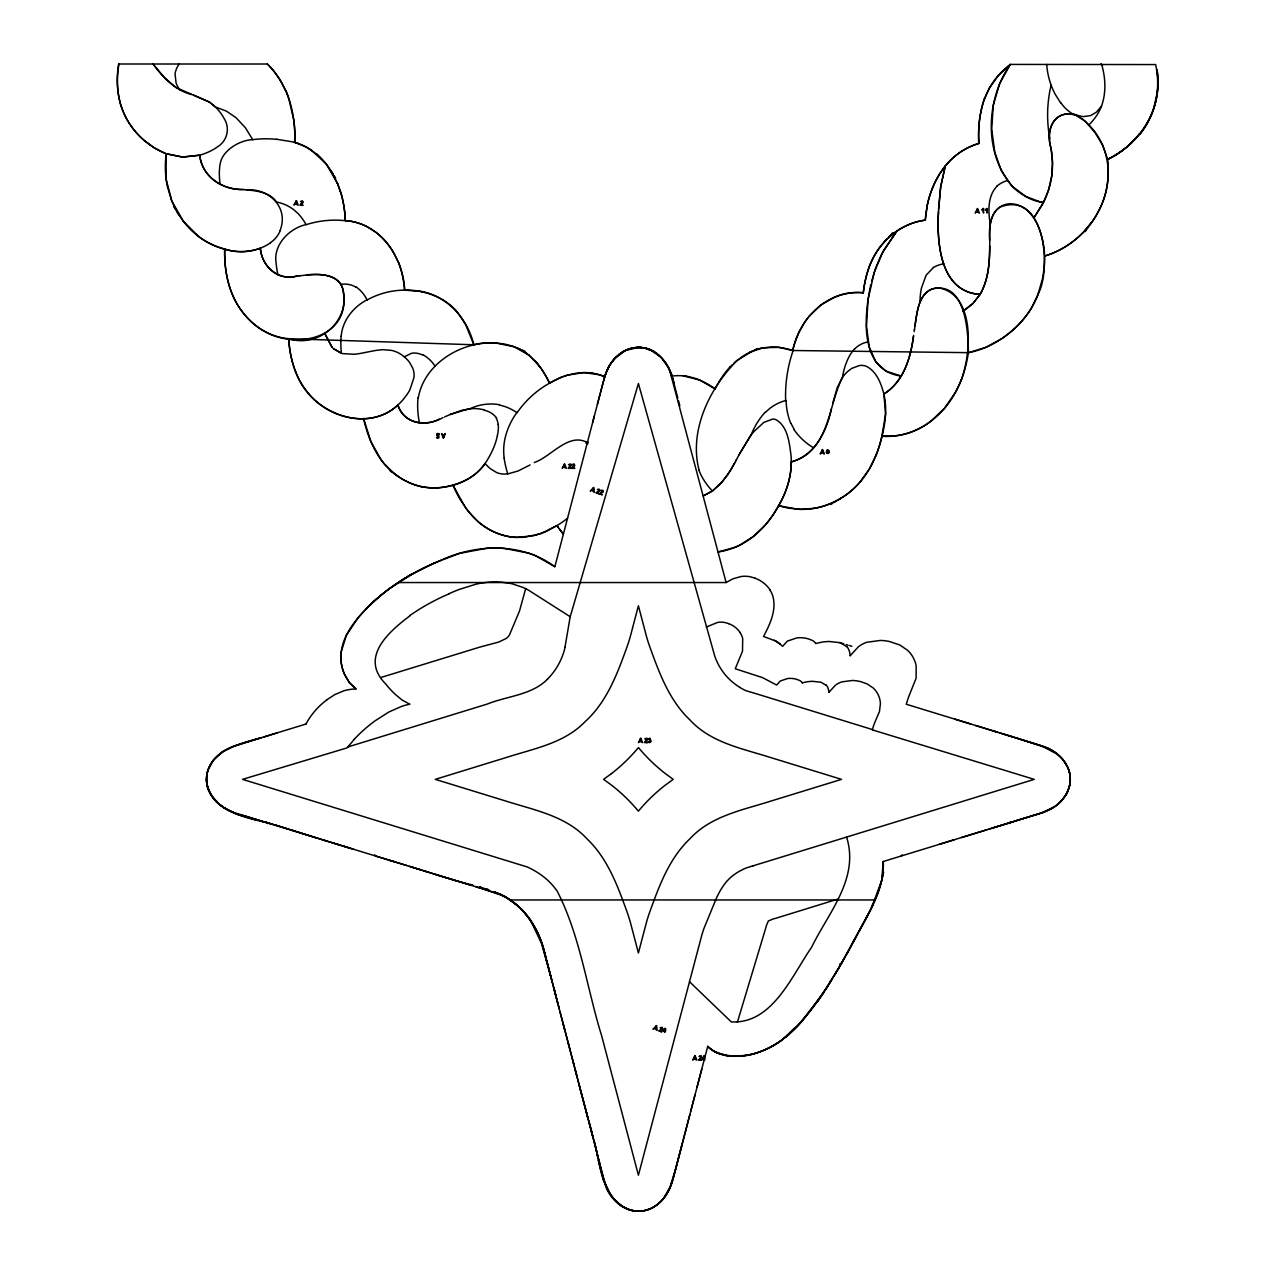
<?xml version="1.0" encoding="UTF-8"?>
<svg xmlns="http://www.w3.org/2000/svg" width="1275" height="1275" viewBox="0 0 1275 1275"><rect width="100%" height="100%" fill="white"/><g stroke="black" fill="none" stroke-linecap="round" stroke-linejoin="round"><path stroke-width="1.5" d="M739.133 454.729L750.64 435.572A74.651 74.651 0 0 1 753.589 431.874L763.757 422.455L772.554 419.092A8.957 8.957 0 0 1 775.646 419.491C788.157 426.408 789.416 443.604 791.122 456.307A82.397 82.397 0 0 1 791.281 461.932C791.09 486.779 778.738 510.127 762.386 528.248M218.328 803.25L211.714 795.855L208.319 789.337A28.114 28.114 0 0 1 206.63 781.989C204.749 751.899 238.728 743.707 261.518 737.683M826.997 452.721L828.575 452.067L827.937 453.645M831.348 409.02C826.758 431.301 814.821 455.35 791.281 461.932C791.297 477.36 786.404 492.517 778.499 505.681A108.12 108.12 0 0 1 768.188 521.602L766.132 524.073M938.464 212.383C936.758 242.776 940.121 292.071 980.093 294.366C991.552 274.412 989.32 250.808 989.862 228.735C990.213 220.479 992.779 211.236 1000.477 206.917C1045.42 190.612 1051.349 268.77 1038.487 293.377M938.464 212.782L938.512 211.204M938.448 212.973C936.79 243.238 940.36 292.134 980.093 294.366C988.412 279.767 989.703 262.522 989.735 246.043M938.496 211.602L938.559 210.024M938.575 209.833L940.663 186.883L945.205 166.164A72.452 72.452 0 0 1 952.441 158.403L955.533 155.725M938.591 209.243L940.663 186.883L945.205 166.164M341.222 336.17C342.433 320.423 353.462 306.797 367.248 299.705M883.113 872.212L883.288 861.502L1041.308 813.067C1056.003 808.86 1069.837 796.301 1070.283 780.22A29.947 29.947 0 0 0 1067.812 767.534L1062.983 759.645L1056.29 753.19A43.78 43.78 0 0 0 1048.353 748.377L1014.757 737.492M1037.579 295.736L1042.472 278.795A122.639 122.639 0 0 0 1044.608 256.036C1044.05 236.098 1034.663 203.633 1009.657 203.745C991.265 205.179 988.364 225.866 989.671 240.385M914.382 330.161L915.052 325.316M914.462 329.556L914.175 331.675M914.972 325.922C916.852 311.642 919.371 288.517 938.273 287.815C978.164 294.318 971.343 362.849 957.429 388.7M915.147 324.711C917.331 312.295 918.239 294.732 931.866 289.106C965.573 280.197 968.283 331.691 968.378 352.665A133.206 133.206 0 0 1 961.382 379.791M418.296 397.72C424.814 361.383 465.853 338.656 500.724 343.501M879.144 446.76A119.388 119.388 0 0 0 881.902 436.034L885.599 413.977L883.862 394.023C903.879 381.608 910.764 357.335 913.633 335.325M913.49 336.218L913.219 338.002M913.028 339.198C910.111 359.996 902.62 382.373 883.862 394.023C888.468 413.674 883.432 433.835 877.184 452.529M739.819 687.352A58.953 58.953 0 0 1 714.733 656.051L638.408 383.52L570.196 616.717L565 647.174M927.387 204.765L925.283 220.145A65.647 65.647 0 0 0 896.931 231.062L893.44 233.548M927.435 204.526C931.451 185.576 941.014 167.36 956.282 155.12M497.425 435.795L496.023 441.134A80.628 80.628 0 0 1 487.735 459.271C474.985 481.998 445.947 491.449 421.244 486.588M870.841 284.564C864.083 315.037 858.585 370.595 901.298 376.077L886.093 371.184L875.925 362.18L869.295 347.151L866.506 326.48L868.068 299.577L874.236 272.228L883.432 250.665L896.915 231.03L881.838 253.693L876.021 267.065L871.686 281.09M832.798 402.948L837.308 387.473L842.44 377.48A32.321 32.321 0 0 1 851.907 368.332L859.238 365.59A13.037 13.037 0 0 1 866.857 366.531C876.817 371.933 881.168 383.647 883.862 394.023M600.477 392.62L604.717 376.715L599.935 374.898M592.636 422.487L594.341 416.001M443.126 559.247C478.507 543.644 522.83 542.879 554.848 566.706L604.701 376.46L608.797 366.77A43.477 43.477 0 0 1 613.817 359.693C622.487 348.872 637.946 344.314 650.856 349.86M676.372 1166.609L689.855 1114.637M677.822 1160.521L679.447 1154.321M690.699 1111.386L694.955 1095.145M805.8 1016.478C785.304 1043.587 747.995 1066.681 713.968 1051.142A32.911 32.911 0 0 1 707.721 1046.408L672.116 1182.244C668.164 1195.615 657.836 1208.142 643.62 1210.772A28.974 28.974 0 0 1 633.213 1210.772C609.243 1206.277 603.218 1179.901 598.788 1159.692M597.401 404.303L600.127 393.911M354.322 739.261L347.119 747.867L242.569 779.36L527.292 866.984A80.803 80.803 0 0 1 538.146 872.913A66.906 66.906 0 0 1 557.255 891.257C580.348 936.264 586.739 987.711 601.609 1035.667L638.408 1175.183L701.808 935.165A135.373 135.373 0 0 1 704.183 927.865L716.709 897.488A109.618 109.618 0 0 1 720.789 889.743L723.786 885.153A45.247 45.247 0 0 1 732.806 875.638L736.392 873.12A66.953 66.953 0 0 1 739.197 871.399L744.058 868.881A39.19 39.19 0 0 1 747.102 867.669L1034.248 779.36L872.307 729.874L873.232 726.798A67.878 67.878 0 0 1 875.909 719.865L879.431 711.657L880.419 703.768A22.695 22.695 0 0 0 873.343 688.086L867.239 683.974L860.848 681.679A39.573 39.573 0 0 0 852.353 680.483L841.771 681.886A22.743 22.743 0 0 0 835.237 685.392L828.925 692.309M680.42 1150.592L682.045 1144.392M697.074 1087.017L701.76 1069.151M677.487 1161.764C673.391 1177.048 670.937 1194.834 657.055 1204.763C637.978 1220.637 609.179 1204.763 604.701 1182.244L542.465 944.807C536.807 927.021 525.874 910.573 510.335 899.959A49.821 49.821 0 0 0 503.864 896.038L482.046 888.659M525.683 588.652L519.499 611.028L509.41 635.077A13.722 13.722 0 0 1 506.207 638.488L498.764 642.042L485.536 645.58A235.763 235.763 0 0 0 479.065 647.333L381.018 677.455M675.941 1168.235L669.789 1187.519L663.143 1198.946A34.377 34.377 0 0 1 649.852 1208.875L643.429 1210.788L635.795 1211.138A28.353 28.353 0 0 1 628.447 1209.449L621.897 1206.07L614.454 1199.456M207.777 770.849C200.669 793.958 223.46 812.494 244.242 815.729M603.872 379.615L606.852 370.722A42.442 42.442 0 0 1 614.869 358.402L625.563 350.418L638.408 347.453A28.193 28.193 0 0 1 645.405 348.346L651.828 350.8L659.366 356.076M737.38 1022.215L765.542 928.742A48.036 48.036 0 0 0 766.179 926.24L768.347 920.948L773.574 918.829A40.306 40.306 0 0 0 776.045 918.207L837.691 899.146M878.953 447.366L875.925 455.797M1153.939 107.435L1157.031 93.649A85.808 85.808 0 0 0 1156.6 69.95A93.426 93.426 0 0 0 1155.676 64.563L1010.262 64.419L998.118 75.735L989.257 88.421M604.717 376.715C608.063 363.757 618.981 350.434 633.213 347.932A28.974 28.974 0 0 1 643.62 347.932C654.872 349.988 663.972 358.498 668.961 368.539M208.16 769.781L213.308 760.283L222.344 751.883M1082.65 233.038L1092.069 221.818A88.66 88.66 0 0 0 1100.548 207.092C1113.346 180.237 1110.398 146.322 1088.85 124.918A60.212 60.212 0 0 0 1096.341 116.025L1096.723 115.419A46.681 46.681 0 0 0 1101.488 106.144C1106.317 92.804 1105.6 77.982 1101.68 64.515M1038.392 293.632L1031.746 307.562A96.772 96.772 0 0 1 1009.035 333.221L1002.278 338.337M877.073 452.832L869.454 468.865L859.589 482.556M984.874 98L989.177 88.581M961.318 379.759L956.154 391.186M1037.483 295.991C1030.009 314.543 1015.84 329.922 998.994 340.473M872.435 905.664L881.647 880.419L883.288 861.502C884.802 893.568 863.653 920.534 850.154 947.962M1066.091 795.186L1067.876 791.01M870.267 910.095L872.61 905.282M799.377 331.755L804.302 322.782M872.036 906.493L870.873 908.9M957.302 388.955L953.7 395.537A91.657 91.657 0 0 1 931.26 420.973M869.677 911.306L870.363 909.936M869.933 910.812L859.079 931.467M869.486 911.689L839.795 966.354L817.881 1001.337M740.169 452.768L730.702 470.14L722.702 481.312L712.948 490.604L703.258 495.927L712.151 491.178L720.311 483.974L727.786 474.667L734.751 463.032M736.567 459.622L735.803 461.088M740.424 452.274L750.64 435.572M858.457 932.647L853.373 942.097M956.011 391.425L944.616 408.159L931.212 420.909A77.297 77.297 0 0 1 917.841 429.229L910.86 432.161A69.344 69.344 0 0 1 892.946 436.002L881.918 436.034M852.72 943.261L850.792 946.799M989.48 88.007C980.284 104.837 977.766 124.552 978.706 143.485A67.83 67.83 0 0 0 958.959 153.08M849.23 949.54L850.489 947.277M849.501 949.142L846.727 954.067M848.863 950.321L847.556 952.664M846.903 953.827L829.26 983.87M845.468 956.33L840.289 965.494M839.619 966.641L834.169 975.885M832.479 978.658L825.658 989.528M828.559 985.001L827.108 987.264M1101.473 106.128L1096.452 112.12L1090.523 115.627L1083.192 116.615L1075.558 114.973L1085.152 121.189L1095.002 132.504L1102.668 145.238L1107.704 159.343A97.952 97.952 0 0 1 1105.76 192.174C1098.413 222.201 1074.251 247.238 1044.655 256.036A90.015 90.015 0 0 0 1082.571 232.958M827.029 987.408L806.661 1015.442M1009.194 823.57L1010.31 821.881M785.878 1037.005L797.226 1026.503L810.629 1010.661A345.382 345.382 0 0 0 822.71 993.847L825.578 989.543M824.192 991.759L821.961 995.106M804.748 322.081L808.095 317.427M821.212 996.221L800.222 1022.853L781.368 1040.48A84.931 84.931 0 0 1 754.306 1053.548M850.218 655.717L858.378 646.776A29.389 29.389 0 0 1 866.825 642.249L880.499 640.433A51.335 51.335 0 0 1 889.297 641.468L899.72 644.943L907.593 650.298A29.102 29.102 0 0 1 916.135 665.518L916.135 678.157L910.382 692.564A85.664 85.664 0 0 0 908.071 698.509L906.27 704.246L1041.308 745.636C1054.664 749.604 1067.207 759.932 1069.837 774.148A28.974 28.974 0 0 1 1069.837 784.555L1067.239 792.428L1061.868 800.397A38.872 38.872 0 0 1 1051.747 808.477L1039.715 813.609L1015.888 820.781M516.885 412.542C507.514 425.531 501.856 441.931 504.199 458.028M1085.2 231.636L1086.826 229.325M1087.639 228.145L1088.595 226.791M1089.997 224.782L1092.42 221.308M1139.292 134.289L1139.85 133.588L1130.511 143.74M357.892 618.088L346.322 635.332L341.062 652.513A41.374 41.374 0 0 0 340.967 660.577A41.007 41.007 0 0 0 341.238 662.904L341.541 664.689A44.816 44.816 0 0 0 344.919 675.208L349.079 682.237L354.689 687.958M808.732 316.63L820.972 304.9L835.157 296.979M861.103 480.803C848.465 496.15 829.913 506.669 810.087 508.9M765.51 524.79L753.35 536.488L739.612 545.222M859.398 482.779L857.262 485.106A81.329 81.329 0 0 1 854.856 487.512A77.6 77.6 0 0 1 817.53 507.721M884.212 242.059L887.065 238.935M888.707 237.134L889.838 235.891M890.747 234.887L892.771 232.688M730.177 366.881L732.105 364.905M370.802 604.414C354.067 620.383 336.218 642.01 341.987 666.761A45.103 45.103 0 0 0 344.537 674.347L349.525 682.81L356.283 689.058A38.043 38.043 0 0 0 348.585 689.679A42.426 42.426 0 0 0 343.836 690.811L334.895 694.556L326.735 699.847M854.601 349.047L855.589 348.059A24.05 24.05 0 0 1 856.497 347.262L858.633 345.637A26.823 26.823 0 0 1 868.1 341.859M431.938 564.092L411.713 574.34L390.15 588.173A193.736 193.736 0 0 0 366.323 608.828L365.431 609.753A156.283 156.283 0 0 0 357.892 618.072M765.271 412.463L769.972 408.287A44.466 44.466 0 0 1 785.814 400.493M761.781 528.87L756.234 534.097A80.596 80.596 0 0 1 741.683 544.17M547.469 679.24C531.563 695.226 507.259 695.975 487.273 704.055L347.549 747.054M901.234 855.812L902.206 854.872M997.018 186.198C987.328 196.127 988.221 211.921 990.277 224.607M341.317 353.35L333.46 348.633L342.146 353.589L354.402 354.275A89.314 89.314 0 0 0 361.415 353.239L373.543 350.864A72.787 72.787 0 0 1 382.962 349.669L391.553 350.402A27.747 27.747 0 0 1 396.525 351.996A28.815 28.815 0 0 1 399.617 353.542L401.147 354.498A32.799 32.799 0 0 1 402.294 355.279L402.677 355.55A32.752 32.752 0 0 1 409.626 362.498L412.765 368.188A19.922 19.922 0 0 1 413.977 377.575L409.865 389.879A50.936 50.936 0 0 1 407.06 394.469L403.41 399.25A66.443 66.443 0 0 1 397.896 405.052C372.443 429.372 328.042 419.013 307.897 392.62M733.922 363.152L736.36 361.016M443.047 417.578C427.252 426.79 404.095 424.862 397.896 405.052C364.777 435.317 309.108 411.586 295.752 372.013M569.527 467.367L571.28 465.471L570.578 463.925L568.554 464.69L570.706 464.722L569.511 466.682A3.028 3.028 0 0 0 568.379 467.941M573.049 467.367L574.818 465.439L574.037 463.893L572.077 464.69L574.228 464.722L573.033 466.682M700.007 1059.142L701.792 1057.182L700.947 1055.652L699.035 1056.465L701.17 1056.465L700.087 1058.378M645.867 741.54L647.525 739.675L646.744 738.161L644.799 738.894L646.935 739.022L645.74 740.95M890.46 235.987L891.448 235.158M301.33 204.303L303.163 202.438L302.446 200.876L300.454 201.593L302.573 201.657L301.442 203.554M736.663 360.761L753.095 350.689M891.639 234.998L893.233 233.707M955.644 155.63L958.449 153.478M737.874 359.773C710 387.218 688.596 430.408 699.098 470.156M956.409 155.024L960.569 152.012A67.973 67.973 0 0 1 978.706 143.501M409.912 615.841C388.891 631.619 359.279 657.358 385.512 683.735A91.577 91.577 0 0 0 395.569 694.636L402.247 700.134L409.833 704.214A59.527 59.527 0 0 0 401.274 706.509L388.684 712.103L375.073 720.837A145.525 145.525 0 0 0 354.291 739.229M270.443 242.856C244.449 260.658 208.447 249.055 188.445 227.317A87.146 87.146 0 0 1 171.583 200.398L167.137 185.672A100.757 100.757 0 0 1 166.196 153.765A75.113 75.113 0 0 1 154.339 147.884L150.338 145.254M1001.863 338.608L985.862 347.326L968.378 352.665L792.715 350.498L779.137 347.374L764.617 347.661M404.287 356.825L411.395 353.35A10.678 10.678 0 0 1 413.578 353.048L414.55 353.048A22.472 22.472 0 0 1 418.997 353.669L422.615 354.896M366.308 608.812A195.744 195.744 0 0 1 398.246 582.548L726.128 582.548L732.79 578.866L741.062 576.507A27.922 27.922 0 0 1 750.274 576.762L755.151 578.165M706.302 627.029L717.857 622.343A21.611 21.611 0 0 1 724.997 622.551L728.758 623.634M933.475 267.495L926.112 275.209L921.379 288.277A69.599 69.599 0 0 0 920.024 302.366M402.119 580.045L405.705 577.782M407.363 576.746L409.897 575.153M410.757 574.611L412.176 573.718M222.854 751.533L233.564 746.417M998.58 340.728L996.907 341.732A89.362 89.362 0 0 1 968.41 352.745M830.583 504.565L832.655 503.306M833.977 502.493L835.412 501.617M837.484 500.342L841.117 498.142M517.108 412.686A96.884 96.884 0 0 1 549.573 383.137L560.888 377.448M534.241 462.538C550.609 457.119 567.997 432.799 586.5 442.106A10.551 10.551 0 0 1 587.265 442.999M530.049 464.945L518.017 471.017L507.769 473.918A98.398 98.398 0 0 1 504.119 458.044M741.444 544.282L738.464 545.78M839.779 964.075L841.58 963.135M422.79 568.475L441.214 560.028M754.943 349.78L757.509 348.521M749.333 352.522L760.888 348.394M738.91 545.557L736.36 546.736M738.225 545.891L735.181 547.246M597.529 492.325L599.776 490.987L599.489 489.297L597.417 489.409L599.425 490.174L597.72 491.672M600.892 493.361L603.155 492.023L602.852 490.333L600.796 490.445L602.804 491.194L601.083 492.692M660.338 1030.439L662.617 1029.068L662.251 1027.363L660.131 1027.698L662.235 1028.16L660.641 1029.738M433.5 563.391L459.558 553.382L486.747 548.282A112.216 112.216 0 0 1 504.693 548.473L528.647 553.143A71.751 71.751 0 0 1 535.277 555.581L554.848 566.706M449.326 593.544L451.302 592.684A202.613 202.613 0 0 1 459.303 589.401L475.782 584.253A81.138 81.138 0 0 1 512.231 583.838L522.463 587.233A56.578 56.578 0 0 1 528.28 590.022L570.196 616.717M444.561 416.941L450.633 414.343M450.266 414.502L462.458 410.104L472.611 408.59A41.119 41.119 0 0 1 482.348 409.45L484.388 409.976M451.015 414.184L468.77 408.877M735.611 547.055L734.241 547.628A69.376 69.376 0 0 1 718.112 551.963L734.942 547.342M835.316 296.916L841.022 294.955A61.343 61.343 0 0 1 863.271 292.772A118.32 118.32 0 0 1 866.745 274.476L869.55 266.029A84.405 84.405 0 0 1 870.219 264.355L874.204 256.004A73.265 73.265 0 0 1 890.46 235.971M561.223 377.32L563.215 376.571M439.222 419.108C423.475 427.571 403.697 422.615 397.896 405.052M297.601 275.99C278.683 281.392 261.789 266.985 260.339 248.179C248.992 252.418 236.194 253.072 224.703 248.992A74.173 74.173 0 0 1 199.139 236.959L183.472 221.42L171.774 201.004L166.005 178.548L166.101 153.749L154.482 147.964L143.565 139.899A78.492 78.492 0 0 1 126.432 118.527L125.858 117.364M233.803 746.258L246.043 742.417M563.901 376.316L566.722 375.408M565.558 375.774L560.235 377.703A75.034 75.034 0 0 0 549.573 383.137M565.717 375.711L567.742 375.105M802.214 682.89L805.928 681.998A46.426 46.426 0 0 1 812.573 681.312L820.988 682.237L826.216 685.312M1013.115 821.706L993.544 827.698M1014.071 821.339L1043.301 812.303L1055.015 806.406A37.692 37.692 0 0 0 1064.386 797.114C1070.857 788.348 1072.243 776.092 1067.223 766.323A34.6 34.6 0 0 0 1057.899 754.545L1041.691 745.987L999.791 732.934M1014.884 821.148L988.715 829.212M250.952 740.918L259.526 738.273M263.59 737.046L277.073 732.902M939.627 844.241L954.162 839.779M306.112 723.993L235.508 745.636C222.153 749.604 209.61 759.932 206.98 774.148A28.974 28.974 0 0 0 206.98 784.555C209.61 798.772 222.153 809.115 235.508 813.067L500.214 894.221A68.627 68.627 0 0 1 510.335 899.959A67.91 67.91 0 0 1 511.976 901.074L513.554 902.27A85.441 85.441 0 0 1 542.321 945.205M248.497 741.668L249.725 741.285M961.43 837.548L986.898 829.77M246.999 742.082L248.035 741.779M567.311 375.233L569.925 374.515M791.281 461.932C829.722 451.254 827.746 406.263 842.44 377.48A71.496 71.496 0 0 1 845.692 364.475L846.983 361.192A41.214 41.214 0 0 1 854.489 348.936M567.901 375.057L583.822 372.603L599.601 374.786M535.58 535.293L546.003 531.563L557.016 525.539A85.218 85.218 0 0 0 567.566 518.224M752.346 866.076L753.398 865.773M754.306 1053.564C742.241 1056.816 728.79 1057.883 717.044 1052.847A33.803 33.803 0 0 1 707.737 1046.392M242.441 189.417C221.898 189.895 202.231 176.603 199.681 155.199L182.58 157.064L166.101 153.749L182.58 157.064L199.681 155.199A59.064 59.064 0 0 0 203.41 154.036L207.156 152.586A50.984 50.984 0 0 0 217.69 146.705C227.332 140.888 230.217 127.946 224.145 118.543A45.406 45.406 0 0 0 215.395 107.02L209.387 102.032L215.427 106.988L226.312 111.084L236.05 117.714L245.358 127.691L252.721 139.66A100.805 100.805 0 0 1 276.611 139.342M760.203 348.553L764.283 347.724M534.4 535.596L516.789 537.428M761.223 348.314L770.785 347.071A60.244 60.244 0 0 1 792.699 350.561M817.514 507.673L814.056 508.342M444.72 486.938C460.418 484.197 476.053 477.185 485.026 463.415A47.287 47.287 0 0 0 490.636 468.913L496.931 472.706A20.687 20.687 0 0 0 507.753 473.79M813.801 508.39L801.051 509.363L788.635 508.199M443.812 487.098C419.826 491.417 395.011 479.288 381.113 459.797M252.721 139.66C239.015 140.075 222.408 151.04 220.352 163.088A34.17 34.17 0 0 0 219.746 166.308L219.332 171.599A94.972 94.972 0 0 0 220.065 184.381M746.528 1055.286L734.687 1056.29A52.355 52.355 0 0 1 725.539 1055.461L717.666 1053.118A30.568 30.568 0 0 1 714.096 1051.301L711.848 1049.835A35.891 35.891 0 0 1 707.721 1046.408M438.074 435.922C435.588 435.588 438.552 432.863 439.429 434.313C435.731 431.253 436.448 436.337 438.425 437.357L436.592 437.835L438.839 437.915L438.839 435.508M299.657 275.782L303.02 275.464M524.774 537.237L541.381 533.444L557.016 525.539L559.709 529.396M299.912 275.767L296.581 276.069M303.641 275.4C318.304 272.659 342.672 274.125 343.533 293.425C349.748 338.831 294.19 350.227 262.857 330.353M296.326 276.101C277.679 281.201 261.885 266.236 260.339 248.179M649.517 739.994L650.123 738.719L648.242 739.181L649.947 738.113L651.127 741.508L649.326 742.688L648.178 741.508L650.138 742.098L649.708 740.424M306.574 275.129C318.973 274.061 336.871 273.233 342.242 287.337C352.251 318.782 320.025 348.728 288.628 338.704A61.598 61.598 0 0 1 275.065 335.899L270.826 334.337M523.627 537.333L515.371 537.349M367.327 299.848A78.556 78.556 0 0 1 404.701 290.126L419.889 291.401M279.974 79.815L274.093 71.464A82.237 82.237 0 0 0 267.352 64.021L118.607 64.005C115.77 81.855 117.396 100.948 125.747 117.172M569.128 467.829L571.359 468.355L568.363 468.355M572.65 467.829L574.866 468.355L571.885 468.355M645.357 742.098L647.572 742.624L644.576 742.624M510.335 899.959L875.001 899.959M699.624 1059.605L701.84 1060.131L698.843 1060.131M300.932 204.749L303.131 205.355L300.135 205.259M465.789 324.982L473.838 344.776L288.628 338.704C289.823 357.637 295.194 376.938 307.291 391.871M516.327 537.413L513.968 537.237M863.287 292.772C828.447 288.963 799.202 318.001 792.715 350.498A108.981 108.981 0 0 1 799.329 331.723M514.909 537.317C499.912 536.185 485.632 529.237 474.969 518.75A75.496 75.496 0 0 1 473.822 517.618L472.722 516.455M638.408 1211.25C627.3 1211.282 617.482 1204.317 611.299 1195.504M683.225 375.854L686.332 376.237M276.611 139.246L291.545 141.668A94.254 94.254 0 0 1 298.223 143.469A61.296 61.296 0 0 1 308.311 148.203L308.901 148.553M246.649 189.847L243.382 189.513M244.083 189.593C223.109 190.198 202.263 177.416 199.681 155.199M246.41 189.832L247.573 189.959M247.111 189.911C268.18 188.27 288.166 206.55 280.723 228.655A24.05 24.05 0 0 1 280.086 230.616M247.812 189.975C258.156 191.059 270.204 192.7 276.548 202.008A41.167 41.167 0 0 1 293.377 209.435L297.027 212.558A42.346 42.346 0 0 1 299.163 214.758L300.183 215.921A53.996 53.996 0 0 1 306.048 224.575C288.182 228.671 273.105 245.852 276.117 262.937A97.314 97.314 0 0 0 277.902 274.89M501.059 343.549L505.729 344.362M592.381 373.145L592.716 373.192A48.115 48.115 0 0 1 597.768 374.26L603.266 376.093M686.492 376.252L688.388 376.587M787.615 508.008L778.499 505.681L798.086 509.283A73.185 73.185 0 0 0 810.087 508.9M688.564 376.619L693.855 377.942A72.053 72.053 0 0 1 715.02 388.891L699.656 380.03L683.336 375.854A51.127 51.127 0 0 0 672.005 376.093M529.109 355.263L514.064 346.736L495.385 342.959A70.81 70.81 0 0 0 473.838 344.728M420.304 291.481L421.722 291.784M499.386 404.972L505.41 406.693A55.367 55.367 0 0 1 516.869 412.558M421.882 291.816L422.886 292.039M423.045 292.087C436.672 295.21 449.724 302.239 458.363 313.443M206.518 779.36C208.558 808.382 241.039 816.924 264.626 822.104A297.999 297.999 0 0 1 271.957 824.064L288.851 829.148M257.247 820.287L237.915 814.582L224.384 807.84M262.172 821.498L271.957 824.064M467.989 883.942L462.251 882.475A350.737 350.737 0 0 1 454.936 880.483L423.667 870.777M472.069 884.977L469.614 884.356L472.882 885.201M463.08 882.683L435.652 874.618M481.822 887.639L479.4 886.938L489.026 889.918L486.636 889.121M274.38 824.75L317.65 838.312M280.006 79.799A96.103 96.103 0 0 1 289.011 99.562L293.792 120.121A127.548 127.548 0 0 1 294.796 142.338L298.223 143.485M839.779 642.616L843.827 643.843M846.17 644.56L847.763 645.038M849.134 645.453L851.923 646.298M332.106 842.727L353.812 849.325M334.528 843.46L322.463 839.795M336.935 844.177L339.341 844.911M389.959 860.386L394.772 861.852M327.277 841.261L298.43 832.24M954.64 719.068L970.753 724.009M1002.293 733.683L1012.972 736.95M344.17 846.377L348.983 847.843M406.837 865.518L375.488 855.987M464.881 883.384L471.017 885.264M597.019 492.644L598.979 493.807L596.11 492.931M600.382 493.68L602.342 494.843L599.489 493.951M996.556 731.946L975.598 725.491M993.416 730.957L998.166 732.44M872.562 729.603L755.151 693.409A129.349 129.349 0 0 0 752.33 692.612L746.72 690.923A30.249 30.249 0 0 1 744.026 689.807L739.755 687.464M254.044 818.741L262.634 821.371M252.817 818.375L245.469 816.112M659.828 1030.758L661.805 1031.921L658.936 1031.045M409.243 866.267L414.056 867.749M475.91 886.762L480.818 888.277M294.812 142.354L306.048 146.944L316.997 154.403M646.489 348.601C662.107 353.111 671.24 368.762 674.092 383.95M411.65 867L426.057 871.542M193.481 95.099L209.451 102.08L175.95 87.497L164.427 77.632L153.08 64.005C162.77 77.377 175.153 90.413 191.696 94.541M416.463 868.498L421.26 870.012M291.242 829.929L296.039 831.475M516.471 347.692L520.391 349.334M522.24 350.115L524.918 351.247M270.252 334.098L269.073 333.572M268.866 333.492C253.741 326.575 241.692 313.841 234.409 299.003M1076.132 115.196L1082.794 119.212L1088.85 124.918M846.727 646.68L839.986 642.68L829.101 641.484A60.674 60.674 0 0 0 821.658 642.186L815.729 643.54A8.128 8.128 0 0 0 812.765 640.656L808.764 638.998A27.683 27.683 0 0 0 796.811 637.914L787.376 641.102L782.627 646.329L780.013 644.018A43.589 43.589 0 0 0 775.614 640.99L763.534 636.48C769.813 624.623 776.332 611.012 773.144 597.258A25.627 25.627 0 0 0 770.052 590.086M355.837 287.066L352.506 285.473A24.209 24.209 0 0 0 340.839 284.325M309.188 148.729L310.064 149.271M310.351 149.462L311.212 150.02M311.483 150.211L326.241 164.061L337.636 183.68M390.118 470.81L392.525 472.499M394.198 473.678L397.673 476.117M526.352 353.159L527.228 353.797M150.163 145.127C136.871 135.676 126.353 122.097 121.316 106.51M527.388 353.908L535.022 360.889A71.846 71.846 0 0 1 539.357 366.116L529.189 355.327M220.256 804.876L222.28 806.406M1100.915 63.814L1102.445 65.2M374.611 854.872L375.392 855.605M689.52 981.734L731.292 1021.913C772.363 1024.128 791.711 975.949 811.522 947.405C828.336 912.757 859.637 878.475 846.6 837.181M472.356 516.072L466.044 508.454M662.633 359.391L668.084 366.945L672.037 375.28M458.857 314.064L465.391 324.233M560.92 530.99L560.092 529.89M560.49 530.432L561.733 532.042A93.41 93.41 0 0 0 563.391 534.097A93.601 93.601 0 0 1 561.303 531.484M1060.561 102.765L1055.27 94.414A72.149 72.149 0 0 1 1051.174 85.282A75.592 75.592 0 0 1 1046.711 64.451M1051.158 149.079L1052.497 162.547L1051.732 175.966L1048.544 189.975L1043.237 203.044L1025.897 196.525L1011.728 185.943L1001.337 170.707L994.851 152.458L991.695 129.03L993.305 105.172L999.568 83.831L1010.262 64.419C985.304 100.103 983.392 155.359 1013.976 188.142C1022.088 195.282 1033.85 202.135 1043.667 202.135C1045.723 197.896 1047.476 193.513 1048.847 189.003C1053.007 175.791 1053.469 161.638 1050.998 148.059M560.107 529.922L559.295 528.822M380.954 459.59L370.834 441.453L363.55 418.359A130.369 130.369 0 0 0 370.212 440.066L373.942 448.099A86.636 86.636 0 0 0 380.651 459.175L383.169 462.49A72.787 72.787 0 0 0 385.847 465.614M580.284 1089.408L595.218 1145.38A290.796 290.796 0 0 1 596.859 1152.791C600.015 1168.283 602.677 1184.794 612.829 1197.528M241.039 310.096C228.432 292.533 224.113 270.268 224.703 248.992C224.225 265.997 226.886 283.353 234.297 298.78M465.248 507.338L452.88 484.93A122.225 122.225 0 0 0 460.148 499.513L468.562 511.705L478.061 521.602A68.738 68.738 0 0 0 481.249 524.2A64.133 64.133 0 0 0 513.474 537.317M558.163 527.212L557.398 526.097M266.507 821.881L267.638 823.602M794.325 429.659L790.883 423.22M330.719 170.372L333.014 173.958M334.098 175.647L335.612 178.038M530.735 920.63L541.413 943.197L552.362 982.117M173.958 207.012L175.631 209.658M176.603 211.22L178.867 214.806M609.88 1193.4L603.378 1179.789L598.373 1160.266M669.534 369.734L726.128 582.548M285.919 91.306L280.325 80.405A81.743 81.743 0 0 0 267.352 64.021M337.333 182.963L341.445 194.868A117.938 117.938 0 0 1 345.302 220.591A115.451 115.451 0 0 0 340.441 191.138M337.779 184.046L340.361 191.17M398.517 262.666L392.827 251.207A68.499 68.499 0 0 0 376.109 232.401L366.833 226.583A56.992 56.992 0 0 0 345.35 220.607C380.062 222.822 403.267 257.343 404.701 290.031A68.292 68.292 0 0 1 415.538 290.668C444.879 293.059 467.208 317.093 473.838 344.776M977.319 209.259L978.037 211.204L976.507 211.204L976.969 209.961A5.833 5.833 0 0 0 977.24 209.02M640.512 738.767L641.245 740.775L639.715 740.775L640.178 739.516A5.833 5.833 0 0 0 640.448 738.576M694.779 1056.274L695.512 1058.282L693.967 1058.282L694.429 1057.023A5.833 5.833 0 0 0 694.716 1056.082M822.279 450.107L823.028 452.163L821.498 452.163L821.961 450.92A5.833 5.833 0 0 0 822.232 449.963M443.557 437.5L442.871 435.428L444.417 435.476L443.907 436.703A5.833 5.833 0 0 0 443.604 437.644M542.56 945.142L548.091 966.211M672.339 377.193L673.822 382.819M546.146 958.561C540.042 929.746 522.734 901.712 493.744 891.671L498.366 893.648A85.282 85.282 0 0 1 510.143 900.246M296.198 201.275L296.868 203.283L295.322 203.235L295.832 202.008A5.833 5.833 0 0 0 296.135 201.067M587.456 1116.167L579.025 1084.515M588.811 1121.012L590.819 1128.295M546.608 960.187L559.231 1008.939L558.593 1006.501M591.488 1130.718L592.142 1133.156M563.725 1026.008L559.868 1011.378M564.379 1028.431L568.889 1045.5M563.088 1023.57L565.016 1030.869M677.79 398.071L674.061 383.775M569.527 1047.938L579.663 1086.953M568.252 1043.062L570.164 1050.361M678.475 400.669L679.83 405.864M548.409 967.454L551.007 977.383M553.605 987.296L556.203 997.225M586.436 1112.565L587.743 1117.522M590.66 1128.694L593.258 1138.607M595.186 1145.922L598.453 1158.465M557.318 1001.624L557.956 1004.062M572.73 1060.115L573.989 1064.992M592.779 1135.579L593.417 1138.033M575.264 1069.868L576.523 1074.761M556.697 999.186L554.211 989.432M597.863 1157.764L597.369 1155.277A315.945 315.945 0 0 0 594.038 1140.472M1051.078 148.569C1046.679 134.847 1050.042 114.973 1067.844 113.858C1072.753 113.587 1084.34 116.296 1068.307 113.81C1050.935 114.511 1046.424 133.859 1050.919 147.549M656.179 1026.152L656.29 1028.272L654.824 1027.825L655.637 1026.773A5.833 5.833 0 0 0 656.179 1025.945M593.353 488.038L593.465 490.174L591.998 489.712L592.811 488.66A5.833 5.833 0 0 0 593.353 487.831M295.593 372.077A109.73 109.73 0 0 1 288.803 338.704M659.079 1030.646A3.028 3.028 0 0 1 660.562 1029.913M698.859 1059.716A3.028 3.028 0 0 1 700.071 1058.585M644.592 742.209A3.028 3.028 0 0 1 645.803 741.078M571.885 467.941A3.028 3.028 0 0 1 573.097 466.809M599.617 493.568A3.028 3.028 0 0 1 601.115 492.835M596.254 492.533A3.028 3.028 0 0 1 597.736 491.815M300.167 204.845A3.028 3.028 0 0 1 301.41 203.745M931.212 420.909A71.846 71.846 0 0 1 881.902 436.289M875.813 455.749A94.095 94.095 0 0 1 861.135 480.834M715.211 388.859A97.187 97.187 0 0 1 730.081 366.786M739.102 358.944A58.602 58.602 0 0 1 760.187 348.457M785.639 400.493A138.29 138.29 0 0 1 793.098 350.625M421.228 486.699A65.312 65.312 0 0 1 386.134 465.375M570.642 374.436A57.566 57.566 0 0 1 592.397 373.017M505.713 344.441A55.845 55.845 0 0 1 526.416 353.048M535.022 360.889A71.926 71.926 0 0 1 539.357 366.116M398.677 262.618A102.877 102.877 0 0 1 404.542 290.047M286.206 91.194A118.782 118.782 0 0 1 294.573 142.338M317.14 154.243A77.138 77.138 0 0 1 337.11 183.042M121.013 106.144A88.979 88.979 0 0 1 119.021 64.085M179.106 64.085A24.145 24.145 0 0 0 175.026 73.711L176.078 83.034A26.791 26.791 0 0 0 179.775 89.808M262.809 330.432A72.484 72.484 0 0 1 241.134 310.032M1130.511 143.74A92.071 92.071 0 0 1 1107.704 159.343A91.481 91.481 0 0 0 1139.579 133.939A91.226 91.226 0 0 1 1107.688 159.295M1153.987 107.451A84.979 84.979 0 0 1 1139.802 133.556M989.432 87.943A75.464 75.464 0 0 1 1010.342 64.515M979.088 143.453A113.587 113.587 0 0 1 984.555 97.904M945.157 166.132A87.608 87.608 0 0 0 931.834 189.863A96.342 96.342 0 0 0 928.28 200.828L927.339 204.956A115.196 115.196 0 0 0 925.299 220.145C897.393 223.555 874.459 246.187 867.255 272.834A116.328 116.328 0 0 0 863.318 292.772M510.08 900.341A74.492 74.492 0 0 1 530.83 920.55M712.374 490.971A63.702 63.702 0 0 1 698.907 470.236M750.879 435.668A73.249 73.249 0 0 1 765.08 412.303M790.707 423.3A65.344 65.344 0 0 1 786.117 400.493M813.45 447.716A61.009 61.009 0 0 1 794.15 429.787M933.443 267.447A27.604 27.604 0 0 1 943.691 263.893M996.938 186.086A27.763 27.763 0 0 1 1007.202 180.588M1049.835 138.784A128.982 128.982 0 0 1 1051.078 85.266M1074.921 115.148A37.134 37.134 0 0 1 1060.784 102.606M468.945 409.227A49.486 49.486 0 0 1 499.433 404.701M419.475 422.965A83.815 83.815 0 0 1 418.025 397.688M484.325 410.279A20.225 20.225 0 0 1 496.597 417.993M496.262 418.248A15.714 15.714 0 0 1 498.111 424.527M498.286 424.527A35.62 35.62 0 0 1 497.314 435.763M422.758 354.641A33.819 33.819 0 0 1 435.142 366.323M341.413 353.334A95.131 95.131 0 0 1 341.094 336.17M356.012 286.827A33.819 33.819 0 0 1 367.009 299.816M306.112 224.703A93.904 93.904 0 0 1 345.334 220.718M280.229 230.679A26.95 26.95 0 0 1 270.38 242.76M306.016 723.945A72.34 72.34 0 0 1 326.798 699.959M398.151 582.42A257.502 257.502 0 0 1 435.094 562.801M846.935 646.505A15.539 15.539 0 0 1 850.106 655.717M774.292 640.225A43.35 43.35 0 0 1 780.013 644.018M755.103 578.276A29.835 29.835 0 0 1 770.132 590.022M606.868 370.722A42.091 42.091 0 0 1 616.765 356.49M618.726 354.673A30.871 30.871 0 0 1 654.075 351.438A42.553 42.553 0 0 1 671.543 376.109M565.08 647.19A65.965 65.965 0 0 1 547.421 679.208M370.547 604.143A213.339 213.339 0 0 1 422.87 568.634M785.751 1036.846A87.003 87.003 0 0 1 746.576 1055.509M826.375 685.185A12.033 12.033 0 0 1 828.83 692.309M802.373 682.778A7.857 7.857 0 0 0 798.756 680.117A21.484 21.484 0 0 0 787.583 678.523L780.284 681.009L776.602 685.042L762.593 677.647L735.261 668.769L742.512 651.174L742.688 638.408A19.842 19.842 0 0 0 740.297 632.862M728.742 623.714A23.093 23.093 0 0 1 740.361 632.814M409.737 615.586A219.173 219.173 0 0 1 449.406 593.704M883.607 872.307A119.563 119.563 0 0 1 872.259 905.091M826.439 452.657C832.479 455.701 826.598 445.166 826.439 452.545M828.654 450.649L827.188 450.521L828.654 450.697M586.133 442.871C587.839 446.903 589.401 439.556 586.149 442.776M632.575 627.922L630.519 635.747A177.607 177.607 0 0 1 627.762 644.768C617.865 672.403 607.394 701.505 585.034 721.73C564.427 743.102 534.528 748.457 507.466 757.143L435.285 779.36L506.175 801.162C534.464 810.167 565.925 815.904 586.978 838.838C608.143 858.952 618.088 887.145 627.762 913.936A177.607 177.607 0 0 1 630.519 922.957L638.408 952.951L646.298 922.957A177.607 177.607 0 0 1 649.055 913.936C658.729 887.145 668.674 858.952 689.855 838.838C711.227 815.554 743.261 809.992 771.933 800.764L841.532 779.36L770.642 757.541C742.353 748.537 710.892 742.799 689.855 719.865C668.674 699.752 658.745 671.558 649.055 644.768A177.607 177.607 0 0 1 646.298 635.747L638.408 605.752L632.575 627.922M662.665 1030.519L664.403 1031.571C664.785 1035.539 668.036 1023.65 662.665 1030.519M665.136 1029.132L664.546 1031.092L663.191 1030.678L665.136 1029.132M563.311 466.985L562.179 468.355L564.554 463.829L566.419 468.355L563.311 466.985M639.54 741.253L638.408 742.624L640.783 738.097L642.648 742.624L639.54 741.253M821.323 452.657L820.192 454.027L822.566 449.485L824.431 454.027L821.323 452.657M976.331 211.698L975.2 213.068L977.574 208.542L979.439 213.068L976.331 211.698M693.791 1058.76L692.66 1060.131L695.05 1055.604L696.899 1060.131L693.791 1058.76M563.948 465.248L563.486 466.507L565.016 466.507L564.267 464.451A5.833 5.833 0 0 1 563.948 465.248M295.131 203.713L293.951 205.052L296.485 200.605L298.191 205.195L295.131 203.713M445.15 433.643L444.608 434.998L442.712 434.934L441.548 433.532L443.254 438.122L445.15 433.643M1043.237 203.044L1033.658 218.2L1043.237 203.044M980.093 294.366L972.937 303.53L963.103 311.18L972.937 303.53L980.093 294.366M704.214 1056.497L702.796 1058.537L704.214 1058.537L704.214 1056.497M704.326 1055.604L702.254 1059.047L704.772 1060.131L704.326 1055.604M591.696 490.142L590.213 491.114L593.815 487.48L594.262 492.357L591.696 490.142M654.521 1028.24L653.023 1029.228L656.641 1025.594L657.087 1030.471L654.521 1028.24M611.474 773.606L603.601 779.36L611.474 785.097A173.448 173.448 0 0 1 638.393 811.139A173.448 173.448 0 0 1 665.343 785.081L673.216 779.36L665.359 773.606A173.448 173.448 0 0 1 638.424 747.564A173.448 173.448 0 0 1 611.474 773.622M983.535 208.526L983.184 208.526A2.805 2.805 0 0 1 981.846 209.61L981.878 210.2A3.458 3.458 0 0 0 982.977 209.53L983.535 213.068L983.535 208.526M987.057 208.526L986.707 208.526A2.805 2.805 0 0 1 985.368 209.61L985.4 210.2A3.458 3.458 0 0 0 986.499 209.53L987.057 213.068L987.057 208.526M332.568 347.677L331.691 346.657L332.488 347.613M331.755 346.736L325.029 333.907L331.627 346.577M549.509 383.169A100.629 100.629 0 0 0 539.405 366.084A100.55 100.55 0 0 1 549.509 383.169M1139.882 134.194A83.321 83.321 0 0 0 1157.031 69.886A83.242 83.242 0 0 1 1139.882 134.194"/></g></svg>
